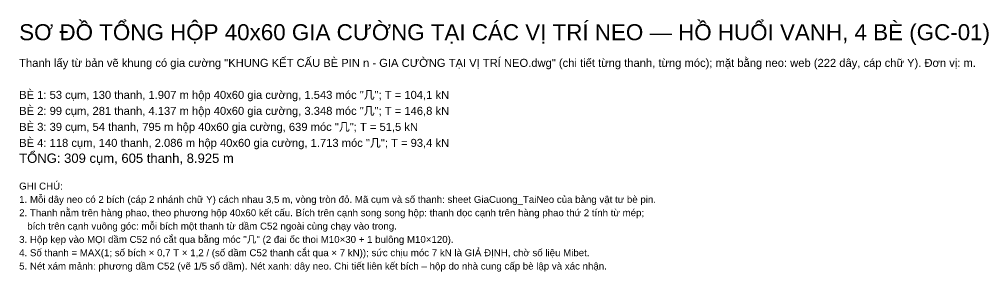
# Model space of a CAD drawing. Header units: metres. Extents: x -255 to 879, y -259 to 301.
# Drawn here: x 515.7 to 878.9, y 196.4 to 291 of the extents above; entities that cross this region are included whole.
import ezdxf

# ---------------------------------------------------------------- set-up
doc = ezdxf.new("R2010")
doc.units = ezdxf.units.M
doc.layers.add('GHI_CHU', color=7, linetype='Continuous', lineweight=0)
doc.styles.add('VN', font='arial.ttf')

msp = doc.modelspace()

# ---------------------------------------------------------------- texts
at = {"layer": 'GHI_CHU', "style": 'VN'}
for s, height, p in [('SƠ ĐỒ TỔNG HỘP 40x60 GIA CƯỜNG TẠI CÁC VỊ TRÍ NEO — HỒ HUỔI VANH, 4 BÈ (GC-01)', 6, (515.62, 283.19)), ('Thanh lấy từ bản vẽ khung có gia cường "KHUNG KẾT CẤU BÈ PIN n - GIA CƯỜNG TẠI VỊ TRÍ NEO.dwg" (chi tiết từng thanh, từng móc); mặt bằng neo: web (222 dây, cáp chữ Y). Đơn vị: m.', 3, (515.62, 273.19)), ('BÈ 1: 53 cụm, 130 thanh, 1.907 m hộp 40x60 gia cường, 1.543 móc "几"; T = 104,1 kN', 3, (515.62, 261.19)), ('BÈ 2: 99 cụm, 281 thanh, 4.137 m hộp 40x60 gia cường, 3.348 móc "几"; T = 146,8 kN', 3, (515.62, 255.19)), ('BÈ 3: 39 cụm, 54 thanh, 795 m hộp 40x60 gia cường, 639 móc "几"; T = 51,5 kN', 3, (515.62, 249.19)), ('BÈ 4: 118 cụm, 140 thanh, 2.086 m hộp 40x60 gia cường, 1.713 móc "几"; T = 93,4 kN', 3, (515.62, 243.19)), ('TỔNG: 309 cụm, 605 thanh, 8.925 m', 3.5, (515.62, 237.19)), ('GHI CHÚ:', 2.6, (515.62, 227.19)), ('1. Mỗi dây neo có 2 bích (cáp 2 nhánh chữ Y) cách nhau 3,5 m, vòng tròn đỏ. Mã cụm và số thanh: sheet GiaCuong_TaiNeo của bảng vật tư bè pin.', 2.6, (515.62, 222.19)), ('2. Thanh nằm trên hàng phao, theo phương hộp 40x60 kết cấu. Bích trên cạnh song song hộp: thanh dọc cạnh trên hàng phao thứ 2 tính từ mép;', 2.6, (515.62, 217.19)), ('   bích trên cạnh vuông góc: mỗi bích một thanh từ dầm C52 ngoài cùng chạy vào trong.', 2.6, (515.62, 212.19)), ('3. Hộp kẹp vào MỌI dầm C52 nó cắt qua bằng móc "几" (2 đai ốc thoi M10×30 + 1 bulông M10×120).', 2.6, (515.62, 207.19)), ('4. Số thanh = MAX(1; số bích × 0,7 T × 1,2 / (số dầm C52 thanh cắt qua × 7 kN)); sức chịu móc 7 kN là GIẢ ĐỊNH, chờ số liệu Mibet.', 2.6, (515.62, 202.19)), ('5. Nét xám mảnh: phương dầm C52 (vẽ 1/5 số dầm). Nét xanh: dây neo. Chi tiết liên kết bích – hộp do nhà cung cấp bè lập và xác nhận.', 2.6, (515.62, 197.19))]:
    msp.add_text(s, height=height, dxfattribs=at).set_placement(p)

doc.saveas('drawing.dxf')
